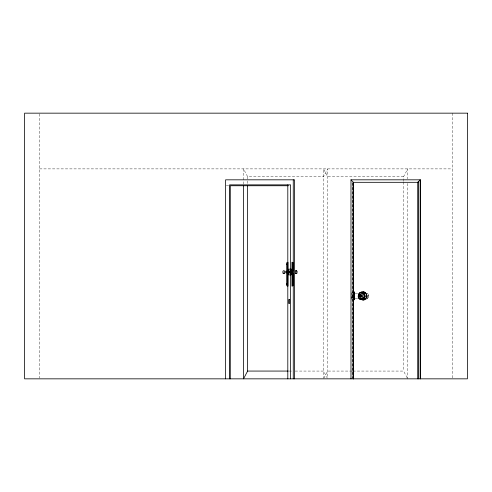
<?xml version="1.0" encoding="UTF-8"?>
<svg xmlns="http://www.w3.org/2000/svg" width="492" height="492" viewBox="0 0 492 492"><rect width="100%" height="100%" fill="white"/><g stroke="black" fill="none" stroke-linecap="round" stroke-linejoin="round"><path stroke-width="0.37" stroke-dasharray="2.46 1.84" d="M367.69 296.811L367.69 295.022M351.897 298.011C352.008 291.399 352.623 298.367 352.278 297.998L352.26 295.507M367.739 297.771L368.188 295.92L367.739 294.068M367.93 297.562L368.231 295.065L367.204 293.306M403.594 181.271L403.594 176.659L407.696 168.885L407.696 178.842M323.896 378.194L327.66 371.066L352.204 371.066M366.509 299.124L367.456 298.244M366.854 299.124C368.76 297.888 369.055 294.966 367.549 293.306M352.081 297.998L352.081 295.514M39.526 168.885L452.474 168.885M243.515 184.211L243.515 168.885L247.617 176.659L323.552 176.659L327.66 168.885L327.66 378.133M403.594 176.659L327.66 176.659L323.552 168.885L323.552 378.133M226.271 185.742L230.281 185.742M352.364 292.783L351.866 292.783L351.866 300.544L352.364 300.544M355.156 293.484L357.635 293.484M355.156 298.213L357.635 298.213M289.038 371.066L292.107 371.066M295.175 371.066L323.552 371.066L327.315 378.194M352.967 371.066L403.594 371.066L407.358 378.194M452.474 113.16L452.474 378.071M407.696 183.442L407.696 378.84M403.594 182.04L403.594 371.066M352.377 183.024L352.377 378.071M352.235 183.018L352.235 378.077M351.983 292.783L351.983 300.544M247.617 176.659L247.617 183.577M39.526 113.923L39.526 378.071"/><path stroke-width="0.74" d="M353.207 297.18C354.117 297.875 354.117 294.007 353.207 294.696C352.623 299.733 354.326 295.883 353.207 294.696M364.966 295.92L364.584 297.506L363.533 298.662M364.99 296.879L364.658 294.068M286.885 264.155L286.885 264.382M286.904 283.933L286.885 284.222M247.617 185.878L247.617 371.066L243.515 378.84L243.515 185.742M358.846 294.068C363.034 287.629 368.711 299.634 361.411 299.616C354.96 299.191 359.4 288.447 364.135 293.472M359.757 295.083L359.996 294.733M360.365 295.329L360.218 295.501A0.873 0.824 -90 0 0 360.242 296.338L360.519 296.645M361.411 296.51L361.558 296.338A0.873 0.824 -90 0 0 361.558 295.501L361.251 295.194M364.633 297.648L362.278 299.493M290.76 272.531L289.493 272.839M417.856 378.84L417.856 182.317L420.162 179.826L420.162 378.84M360.335 295.329L360.519 295.194A0.769 0.732 -90 0 1 361.282 295.194M361.436 296.51L361.251 296.645A0.769 0.732 -90 0 1 360.495 296.645L360.335 296.51M363.09 299.124L364.652 296.879L364.314 294.068M364.824 299.511C367.29 297.937 367.29 293.896 364.824 292.328M361.067 292.328L363.114 291.774M363.914 299.923C367.788 299.105 367.788 292.734 363.914 291.916M289.493 271.197L290.637 271.344M362.942 300.065L364.086 299.923M285.182 271.35L286.529 271.184M295.741 273.38L296.836 273.214L295.741 273.38C297.574 274.167 297.58 269.844 295.741 270.735M350.981 378.84L350.981 179.826L420.635 179.826L420.635 378.84M417.856 182.317L353.145 182.317L353.145 378.84M288.361 185.742L230.281 185.742L230.281 378.84M284.198 270.735C282.353 269.844 282.365 274.179 284.198 273.392L283.201 273.318M353.631 291.965L354.388 291.965L354.388 299.733L353.631 299.733M247.617 371.066L288.269 371.066M284.198 273.38L283.103 273.226M285.182 272.685L286.529 272.851M362.942 291.774L364.086 291.916M361.749 299.616C356.565 299.733 357.838 290.557 362.733 293.066C366.509 295.231 362.358 301.67 359.129 298.244M363.114 300.065L361.067 299.511M295.741 270.705L296.836 271.123M363.09 292.715L364.867 295.095M363.533 293.171L364.123 293.675M350.981 179.826L353.287 182.317L353.287 378.84M361.411 295.329L361.534 295.501A0.873 0.824 -90 0 1 361.534 296.338M359.757 296.756L359.996 297.1M418.237 181.487L418.237 378.84M353.982 291.965L353.982 294.788M353.982 296.91L353.982 299.733M353.594 182.255L353.594 378.84M295.643 271.117L295.643 272.919M294.567 378.84L294.567 179.826L225.6 179.826L225.6 378.84M293.263 179.826L293.263 271.264M293.263 272.802L293.263 378.84M293.054 262.746L293.054 285.624M292.752 262.248L292.752 286.129M291.959 262.248L291.959 286.129M290.587 378.84L290.587 184.863L229.579 184.863L229.579 378.84M287.98 262.248L287.98 286.129M287.802 184.863L287.802 378.84M287.18 262.248L287.18 286.129M287.033 263.964L287.033 264.573M287.033 283.804L287.033 284.413M286.885 262.746L286.885 285.624M284.296 271.117L284.296 272.919M360.107 296.338A0.873 0.824 -90 0 1 360.107 295.501M360.9 296C360.593 297.998 361.288 294.068 360.9 296M359.025 295.311C361.878 305.391 366.183 288.171 359.025 295.311M360.15 295.089L359.984 295.335A1.218 1.156 -90 0 0 359.984 296.504L360.372 296.928A1.076 1.021 -90 0 0 361.429 296.928L361.817 296.504A1.218 1.156 -90 0 0 361.817 295.335L361.429 294.905A1.076 1.021 -90 0 0 360.372 294.905L360.15 295.089M290.797 272.543L290.667 272.716A0.99 0.99 0 0 1 289.474 272.869L289.474 271.16A0.99 0.99 0 0 1 290.667 271.32L290.797 272.543M467.4 113.16L24.6 113.16L24.6 378.84L467.4 378.84L467.4 113.16M291.233 269.173L288.706 269.173L288.706 274.862L291.233 274.862L291.233 269.173M289.69 299.53L288.755 299.53L288.755 303.478L289.69 303.478L289.69 299.53"/></g></svg>
